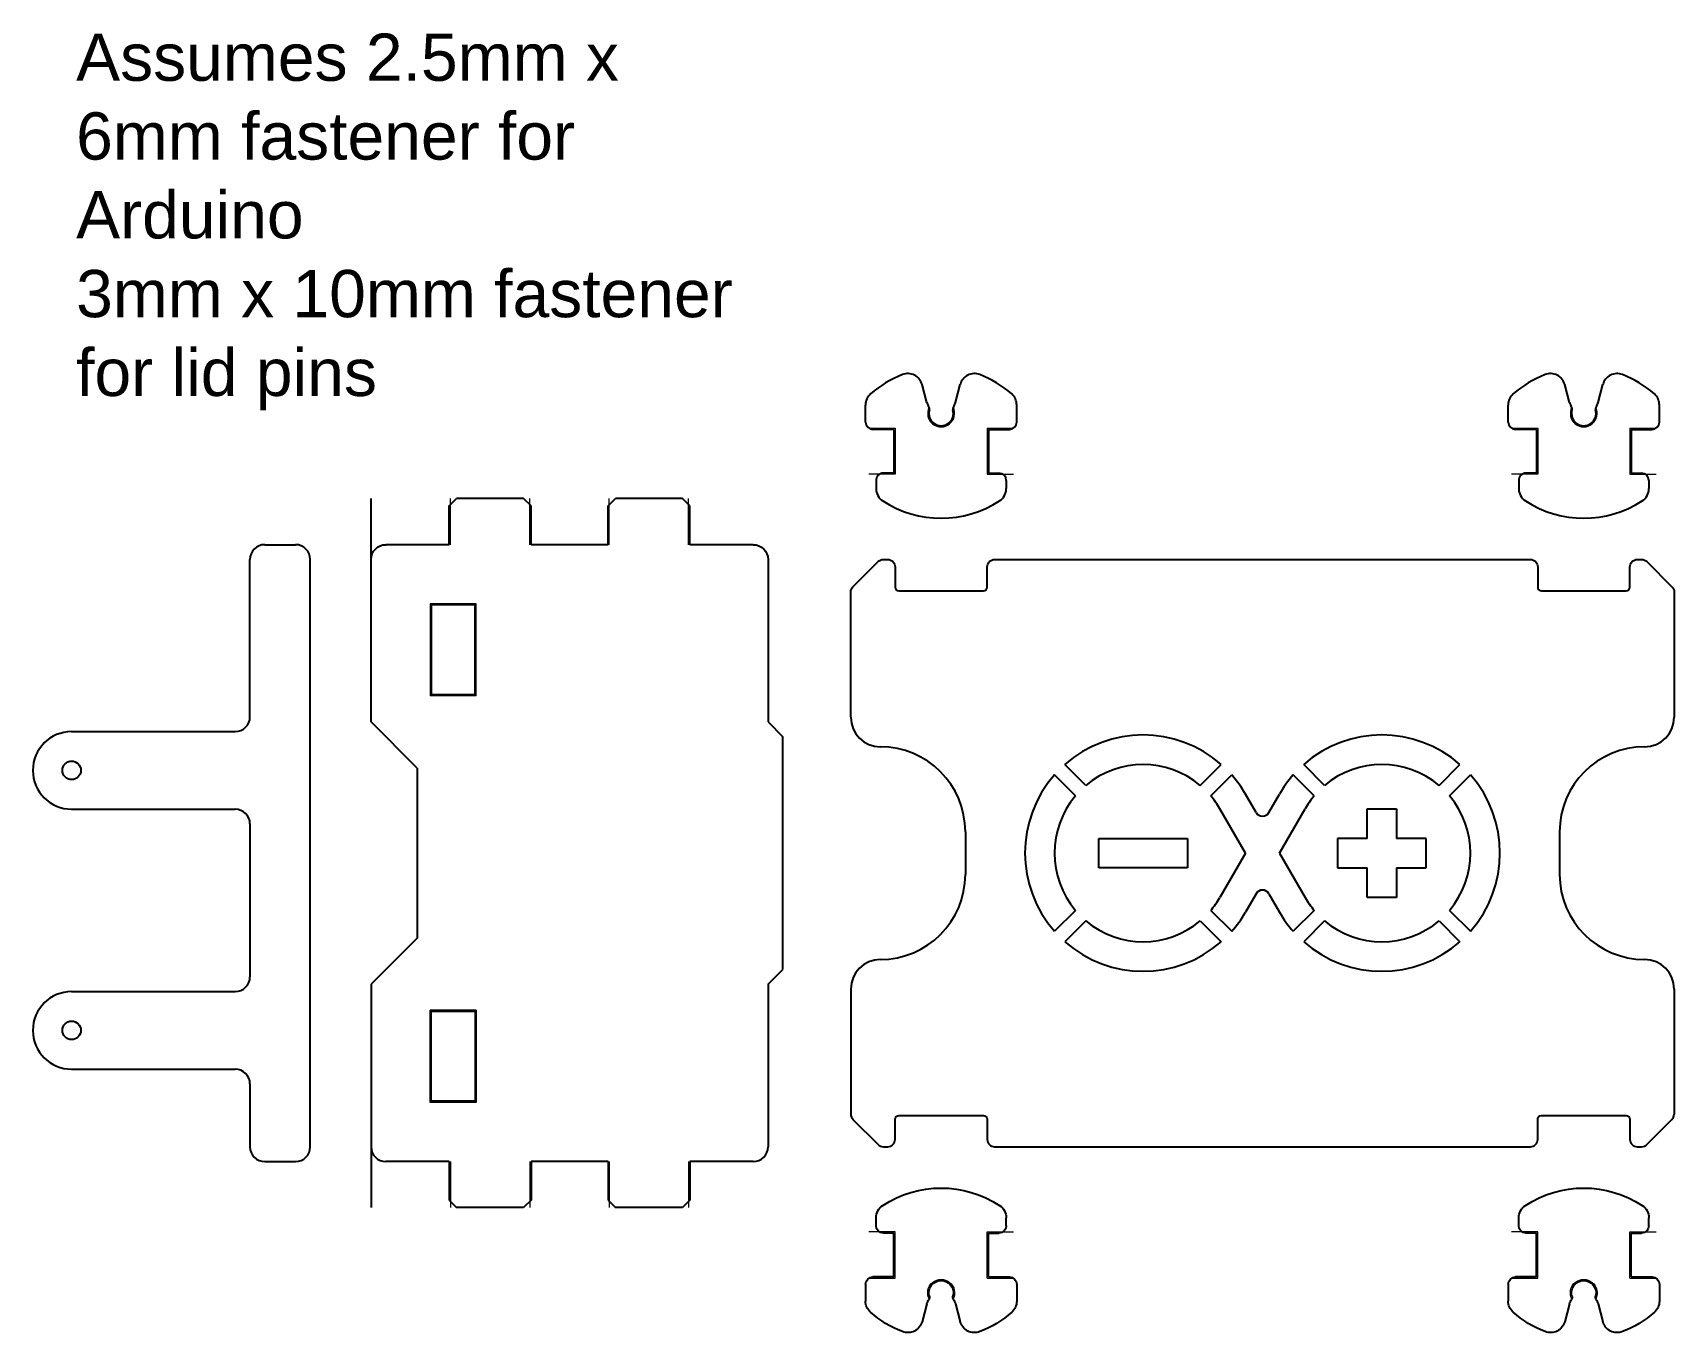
# Model space of a CAD drawing. Header units: inches. Extents: x 29.7 to 74.6, y -5.7 to 19.4.
# Drawn here: x 67.63 to 74.57, y 12.66 to 18.16 of the extents above; entities that cross this region are included whole.
import ezdxf

# ---------------------------------------------------------------- set-up
doc = ezdxf.new("R2010")
doc.units = ezdxf.units.IN
doc.header["$MEASUREMENT"] = 0
doc.layers.add('CUT', color=1, linetype='Continuous')
doc.layers.add('NOPLOT', color=40, linetype='Continuous', lineweight=5)
doc.styles.get("Standard").update_dxf_attribs({"font": 'arial.ttf'})

# ---------------------------------------------------------------- blocks, each defined once
blk = doc.blocks.new('Latch')
for p, q in [((-0.2756, 0.0262), (-0.2756, 0.06)), ((0.2756, 0.0262), (0.2756, 0.06)), ((-0.2, -0.005), (-0.2444, -0.005)), ((-0.2, -0.19), (-0.2, -0.005)), ((0.2, -0.19), (0.2, -0.005)), ((0.2, -0.005), (0.2444, -0.005)), ((-0.2, -0.19), (-0.2888, -0.19)), ((0.2, -0.19), (0.2888, -0.19)), ((-0.32, -0.2213), (-0.32, -0.2929)), ((0.32, -0.2213), (0.32, -0.2929)), ((-0.0604, -0.3038), (-0.0807, -0.3798)), ((0.0604, -0.3038), (0.0807, -0.3798))]:
    blk.add_line(p, q)
for centre, radius, start, end in [((0, -0.2667), 0.4525, 56.87453, 123.12547), ((-0.2131, 0.06), 0.0625, 123.12547, 180), ((0.2131, 0.06), 0.0625, 0, 56.87453), ((-0.2444, 0.0262), 0.0312, 180, 270), ((0.2444, 0.0262), 0.0312, 270, 0), ((-0.2888, -0.2213), 0.0312, 90, 180), ((0, -0.2575), 0.052, 343.67624, 196.32376), ((0.2888, -0.2213), 0.0312, 0, 90), ((-0.0649, -0.2765), 0.0156, 326.1714, 16.32376), ((0.0649, -0.2765), 0.0156, 163.67624, 213.8286), ((-0.2575, -0.2929), 0.0625, 180, 228.68057), ((0, 0), 0.4525, 228.68057, 248.79141), ((0, -0.32), 0.0625, 146.1714, 165), ((0, -0.32), 0.0625, 15, 33.8286), ((0, 0), 0.4525, 291.20859, 311.31943), ((0.2575, -0.2929), 0.0625, 311.31943, 0), ((-0.1411, -0.3636), 0.0625, 248.79141, 345), ((0.1411, -0.3636), 0.0625, 195, 291.20859)]:
    blk.add_arc(centre, radius, start, end)
at = {"layer": 'NOPLOT'}
for p, q in [((-0.195, 0), (-0.3057, 0)), ((-0.195, -0.195), (-0.195, 0)), ((0.195, -0.195), (0.195, 0)), ((0.195, 0), (0.3057, 0)), ((-0.195, -0.195), (-0.3057, -0.195)), ((0.3057, -0.195), (0.195, -0.195))]:
    blk.add_line(p, q, dxfattribs=at)
blk.add_arc((0, -0.2575), 0.057, 332.87071, 207.12929, dxfattribs=at)
blk = doc.blocks.new('ArduinoUno_Lid')
for p, q in [((-2.515, 0.09), (-2.515, -0.09)), ((0, 0.09), (0, -0.09)), ((0.485, -0.575), (0.485, -1.1046)), ((0.3692, -1.2333), (0.4758, -1.1267))]:
    blk.add_line(p, q)
for points in [[(-3, 0.575), (-3, 1.1046, -0.198912), (-2.9908, 1.1267), (-2.8842, 1.2333, -0.198912), (-2.8621, 1.2425), (-2.8438, 1.2425, -0.414214), (-2.8125, 1.2113), (-2.8125, 1.1256, 0.414214), (-2.7969, 1.11), (-2.4381, 1.11, 0.414214), (-2.4225, 1.1256), (-2.4225, 1.2113, -0.414214), (-2.3913, 1.2425), (-0.1237, 1.2425, -0.414214), (-0.0925, 1.2113), (-0.0925, 1.1256, 0.414214), (-0.0769, 1.11), (0.2819, 1.11, 0.414214), (0.2975, 1.1256), (0.2975, 1.2113, -0.414214), (0.3288, 1.2425), (0.3471, 1.2425, -0.198912), (0.3692, 1.2333), (0.4758, 1.1267, -0.198912), (0.485, 1.1046), (0.485, 0.575)], [(-3, -0.575), (-3, -1.1046, 0.198912), (-2.9908, -1.1267), (-2.8842, -1.2333, 0.198912), (-2.8621, -1.2425), (-2.8438, -1.2425, 0.414214), (-2.8125, -1.2112), (-2.8125, -1.1256, -0.414214), (-2.7969, -1.11), (-2.4381, -1.11, -0.414214), (-2.4225, -1.1256), (-2.4225, -1.2112, 0.414214), (-2.3913, -1.2425), (-0.1237, -1.2425, 0.414214), (-0.0925, -1.2112), (-0.0925, -1.1256, -0.414214), (-0.0769, -1.11), (0.2819, -1.11, -0.414214), (0.2975, -1.1256), (0.2975, -1.2112, 0.414214), (0.3288, -1.2425), (0.3471, -1.2425)]]:
    blk.add_lwpolyline(points, format="xyb")
for centre, radius, start, end in [((-2.875, 0.575), 0.125, 180, 270), ((0.36, 0.575), 0.125, 270, 0), ((-2.875, 0.09), 0.36, 0, 90), ((0.36, 0.09), 0.36, 90, 180), ((-2.875, -0.09), 0.36, 270, 0), ((0.36, -0.09), 0.36, 180, 270), ((-2.875, -0.575), 0.125, 90, 180), ((0.36, -0.575), 0.125, 0, 90), ((0.4537, -1.1046), 0.0312, 315, 0), ((0.3471, -1.2112), 0.0312, 270, 315)]:
    blk.add_arc(centre, radius, start, end)
blk = doc.blocks.new('ArduinoLogo')
for p, q in [((-0.7473, 0.2863), (-0.8359, 0.375)), ((-0.263, 0.2863), (-0.1744, 0.375)), ((0.263, 0.2863), (0.1744, 0.375)), ((0.7473, 0.2863), (0.8359, 0.375)), ((-0.7915, 0.2421), (-0.8801, 0.3308)), ((-0.2188, 0.2421), (-0.1302, 0.3308)), ((0.2188, 0.2421), (0.1302, 0.3308)), ((0.7915, 0.2421), (0.8801, 0.3308)), ((-0.0271, 0.1719), (-0.0722, 0.25)), ((0.0271, 0.1719), (0.0722, 0.25)), ((-0.0722, 0), (-0.1804, 0.1875)), ((0.0722, 0), (0.1804, 0.1875)), ((0.4427, 0.0625), (0.4427, 0.1875)), ((0.4427, 0.1875), (0.5677, 0.1875)), ((0.5677, 0.1875), (0.5677, 0.0625)), ((-0.6927, -0.0625), (-0.6927, 0.0625)), ((-0.6927, 0.0625), (-0.3177, 0.0625)), ((-0.3177, 0.0625), (-0.3177, -0.0625)), ((-0.0722, 0), (-0.1804, -0.1875)), ((0.0722, 0), (0.1804, -0.1875)), ((0.4427, 0.0625), (0.3177, 0.0625)), ((0.3177, 0.0625), (0.3177, -0.0625)), ((0.6927, 0.0625), (0.5677, 0.0625)), ((0.6927, -0.0625), (0.6927, 0.0625)), ((-0.3177, -0.0625), (-0.6927, -0.0625)), ((0.3177, -0.0625), (0.4427, -0.0625)), ((0.4427, -0.1875), (0.4427, -0.0625)), ((0.5677, -0.0625), (0.5677, -0.1875)), ((0.5677, -0.0625), (0.6927, -0.0625)), ((-0.0271, -0.1719), (-0.0722, -0.25)), ((0.0271, -0.1719), (0.0722, -0.25)), ((0.5677, -0.1875), (0.4427, -0.1875)), ((-0.7915, -0.2421), (-0.8801, -0.3308)), ((-0.2188, -0.2421), (-0.1302, -0.3308)), ((0.2188, -0.2421), (0.1302, -0.3308)), ((0.7915, -0.2421), (0.8801, -0.3308)), ((-0.7473, -0.2863), (-0.8359, -0.375)), ((-0.263, -0.2863), (-0.1744, -0.375)), ((0.263, -0.2863), (0.1744, -0.375)), ((0.7473, -0.2863), (0.8359, -0.375))]:
    blk.add_line(p, q)
for centre, radius, start, end in [((-0.5052, 0), 0.5, 48.58332, 131.41668), ((0.5052, 0), 0.5, 48.58332, 131.41668), ((-0.5052, 0), 0.375, 49.78019, 130.21981), ((0.5052, 0), 0.375, 49.78019, 130.21981), ((-0.5052, 0), 0.5, 138.58332, 221.41668), ((-0.5052, 0), 0.5, 30, 41.41668), ((0.5052, 0), 0.5, 138.58332, 150), ((0.5052, 0), 0.5, 318.58332, 41.41668), ((-0.5052, 0), 0.375, 139.78019, 220.21981), ((-0.5052, 0), 0.375, 30, 40.21981), ((0.5052, 0), 0.375, 139.78019, 150), ((0.5052, 0), 0.375, 319.78019, 40.21981), ((0, 0.1875), 0.0312, 210, 330), ((-0.5052, 0), 0.375, 319.78019, 330), ((0, -0.1875), 0.0312, 30, 150), ((0.5052, 0), 0.375, 210, 220.21981), ((-0.5052, 0), 0.5, 318.58332, 330), ((0.5052, 0), 0.5, 210, 221.41668), ((-0.5052, 0), 0.375, 229.78019, 310.21981), ((0.5052, 0), 0.375, 229.78019, 310.21981), ((-0.5052, 0), 0.5, 228.58332, 311.41668), ((0.5052, 0), 0.5, 228.58332, 311.41668)]:
    blk.add_arc(centre, radius, start, end)
blk = doc.blocks.new('Arduino_Spacer_Back')
for p, q in [((0.8175, 0.955), (0.9475, 0.955)), ((0.755, 0.2266), (0.755, 0.8925)), ((1.01, -1.5925), (1.01, 0.8925)), ((0, 0.1641), (0.6925, 0.1641)), ((0, -0.1641), (0.6925, -0.1641)), ((0.755, -0.2266), (0.755, -0.8734)), ((0, -0.9359), (0.6925, -0.9359)), ((0, -1.2641), (0.6925, -1.2641)), ((0.755, -1.3266), (0.755, -1.5925)), ((0.8175, -1.655), (0.9475, -1.655))]:
    blk.add_line(p, q)
for centre in [(0, 0), (0, -1.1)]:
    blk.add_circle(centre, 0.0392)
for centre, radius, start, end in [((0.8175, 0.8925), 0.0625, 90, 180), ((0.9475, 0.8925), 0.0625, 0, 90), ((0.6925, 0.2266), 0.0625, 270, 0), ((0, 0), 0.1641, 90, 270), ((0.6925, -0.2266), 0.0625, 0, 90), ((0.6925, -0.8734), 0.0625, 270, 0), ((0, -1.1), 0.1641, 90, 270), ((0.6925, -1.3266), 0.0625, 0, 90), ((0.8175, -1.5925), 0.0625, 180, 270), ((0.9475, -1.5925), 0.0625, 270, 0)]:
    blk.add_arc(centre, radius, start, end)
blk = doc.blocks.new('TabHole2')
for p, q in [((-0.195, 0.0925), (0.195, 0.0925)), ((-0.19, 0.0975), (-0.19, -0.0975)), ((0.19, 0.0975), (0.19, -0.0975)), ((0.195, -0.0925), (-0.195, -0.0925))]:
    blk.add_line(p, q)
at = {"layer": 'NOPLOT'}
for p, q in [((-0.195, 0.0975), (0.195, 0.0975)), ((-0.195, 0.0975), (-0.195, -0.0975)), ((0.195, 0.0975), (0.195, -0.0975)), ((0.195, -0.0975), (-0.195, -0.0975))]:
    blk.add_line(p, q, dxfattribs=at)
blk = doc.blocks.new('TabHole')
blk.add_blockref('TabHole2', (0, 0))
blk = doc.blocks.new('FootCurve')
for p, q in [((-1.14, 0.195), (-0.945, 0)), ((-0.945, 0), (0, 0))]:
    blk.add_line(p, q)
blk = doc.blocks.new('Serration_2')
for p, q in [((0, 1.6175), (0, 1.349)), ((0, 1.349), (0.16375, 1.349)), ((0.16375, 1.349), (0.195, 1.31775)), ((0.195, 1.31775), (0.195, 1.03425)), ((0, 1.003), (0, 0.677)), ((0, 1.003), (0.16375, 1.003)), ((0.16375, 1.003), (0.195, 1.03425)), ((0, 0.677), (0.16375, 0.677)), ((0.16375, 0.677), (0.195, 0.64575)), ((0.195, 0.64575), (0.195, 0.36225)), ((0.16375, 0.331), (0.195, 0.36225)), ((0, 0.331), (0, 0.0625)), ((0, 0.331), (0.16375, 0.331))]:
    blk.add_line(p, q)
for centre, start, end in [((-0.0625, 1.6175), 0, 90), ((-0.0625, 0.0625), 270, 0)]:
    blk.add_arc(centre, 0.0625, start, end)
at = {"layer": 'NOPLOT'}
for p, q in [((0, 1.344), (0.195, 1.344)), ((0, 1.008), (0.195, 1.008)), ((0, 0.672), (0.195, 0.672)), ((0, 0.336), (0.195, 0.336))]:
    blk.add_line(p, q, dxfattribs=at)
blk = doc.blocks.new('Arduino_Back')
for p, q in [((-0.0625, 1.2425), (-0.0625, 0.555)), ((-0.0625, 0.555), (0, 0.4925)), ((0, -0.4925), (0, 0.4925)), ((-1.5475, 0.36), (-1.5475, -0.36)), ((-0.0625, -0.555), (0, -0.4925)), ((-0.0625, -0.555), (-0.0625, -1.2425))]:
    blk.add_line(p, q)
at = {"xscale": -1, "rotation": 270}
for name, p in [('FootCurve', (-1.7425, 1.5)), ('Serration_2', (-1.7425, 1.305)), ('TabHole', (-1.395, 0.86))]:
    blk.add_blockref(name, p, dxfattribs=at)
at = {"rotation": 270}
for name, p in [('FootCurve', (-1.7425, -1.5)), ('TabHole', (-1.395, -0.86)), ('Serration_2', (-1.7425, -1.305))]:
    blk.add_blockref(name, p, dxfattribs=at)

msp = doc.modelspace()

# ---------------------------------------------------------------- block references
at = {"layer": 'CUT', "rotation": 180}
for p in [(71.4721, 16.2925), (74.1921, 16.2925)]:
    msp.add_blockref('Latch', p, dxfattribs=at)
at = {"layer": 'CUT'}
for name, p in [('Arduino_Back', (70.8018, 14.6897)), ('Arduino_Spacer_Back', (67.7918, 15.0397)), ('ArduinoUno_Lid', (74.0896, 14.6897)), ('ArduinoLogo', (72.8321, 14.6897))]:
    msp.add_blockref(name, p, dxfattribs=at)
at = {"layer": 'CUT', "xscale": -1}
for p in [(71.4721, 13.0868), (74.1921, 13.0868)]:
    msp.add_blockref('Latch', p, dxfattribs=at)

# ---------------------------------------------------------------- texts
at = {"insert": (67.8109, 18.1574), "char_height": 0.2, "attachment_point": 1}
msp.add_mtext_dynamic_manual_height_columns('Assumes 2.5mm x 6mm fastener for Arduino\\P3mm x 10mm fastener\\Pfor lid pins', width=2.981546, gutter_width=1, heights=[0], dxfattribs=at)

doc.saveas('drawing.dxf')
